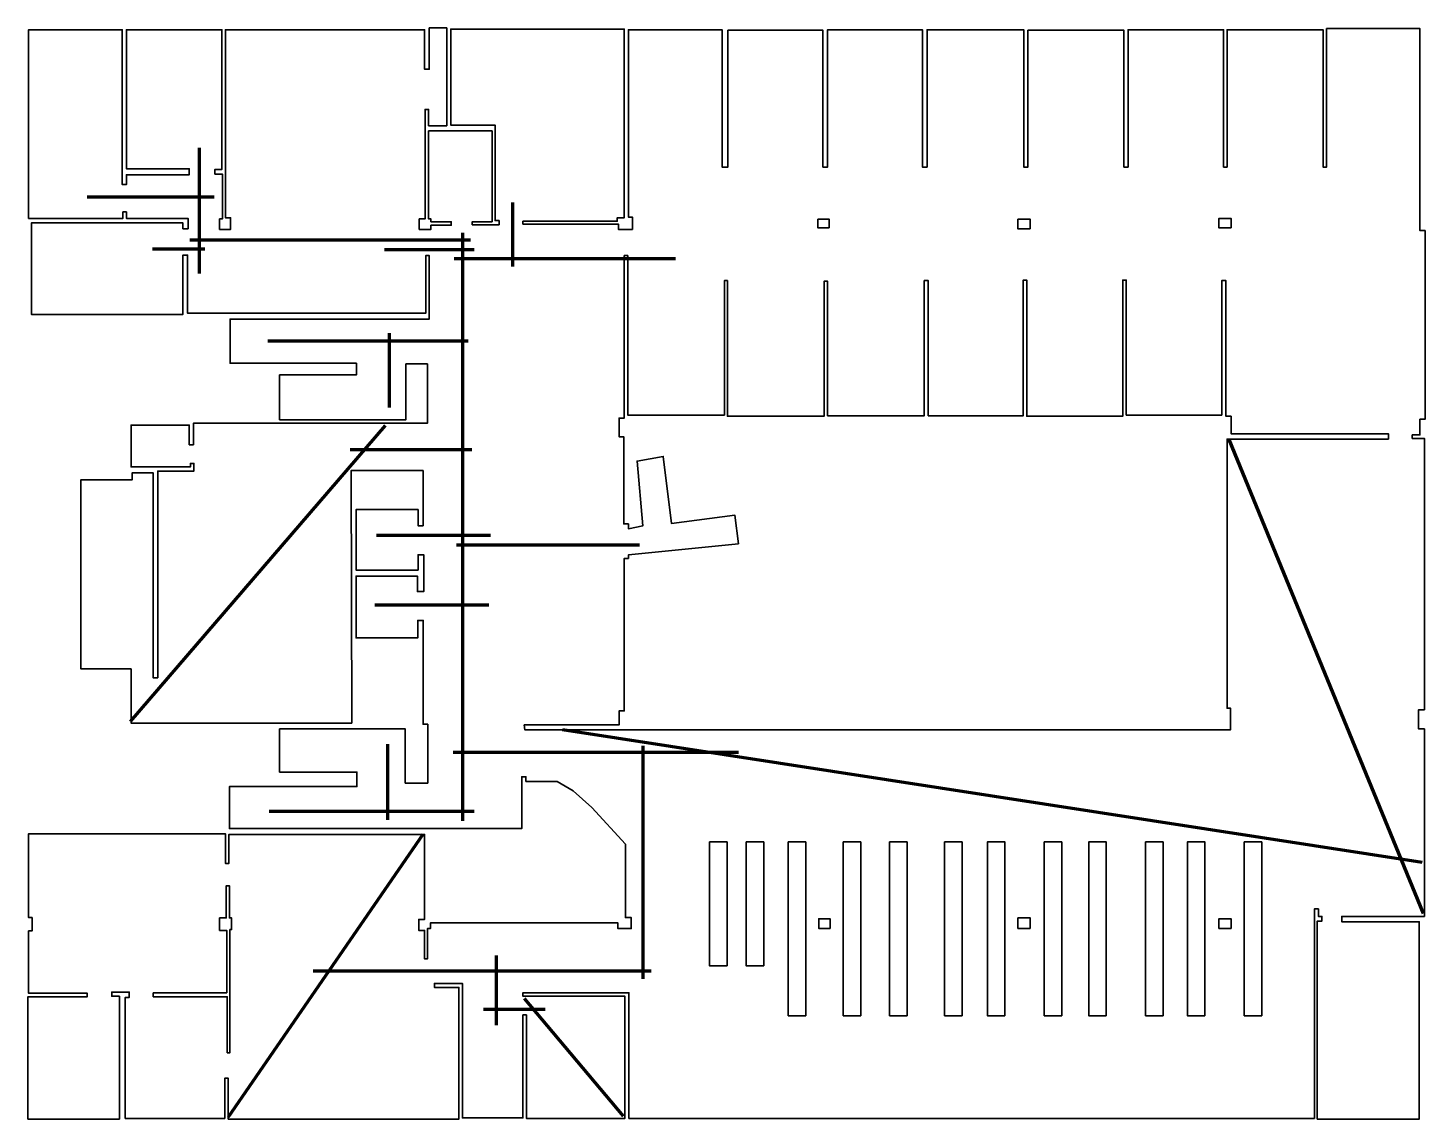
# Model space of a CAD drawing. Header units: inches. Extents: x 63 to 345, y 56 to 276.
import ezdxf

# ---------------------------------------------------------------- set-up
doc = ezdxf.new("R2010")
doc.units = ezdxf.units.IN
doc.header["$MEASUREMENT"] = 0
doc.layers.add('Layer 2', color=7, linetype='Continuous')
doc.layers.add('Layer 3', color=7, linetype='Continuous')

msp = doc.modelspace()

# ---------------------------------------------------------------- linework, layer by layer
at = {"layer": 'Layer 2', "color": 1, "lineweight": 35}
for points in [[(127.98, 135.91), (127.8, 186.93), (142.35, 186.93), (142.35, 175.77), (141.32, 175.77), (141.32, 179.06), (128.82, 179.06), (128.82, 166.83), (141.32, 166.83), (141.32, 169.92), (142.49, 169.92), (142.49, 162.48), (141.21, 162.48), (141.21, 165.61), (128.82, 165.61), (128.82, 153.12), (141.26, 153.12), (141.26, 156.68), (142.38, 156.68), (142.35, 135.71), (143.29, 135.71), (143.29, 123.82), (138.76, 123.82), (138.76, 134.74), (113.36, 134.74), (113.36, 126.04), (129, 126.04), (129, 123.1), (103.25, 123.1), (103.25, 114.63), (162.28, 114.63), (162.28, 125.1), (163.1, 125.1), (163.1, 124.16), (169.45, 124.16), (172.63, 122.28), (176.39, 118.87), (183.21, 111.46), (183.21, 96.64), (184.39, 96.64), (184.39, 94.41), (181.68, 94.41), (181.68, 95.58), (143.82, 95.58), (143.82, 94.41), (143.23, 94.41), (143.23, 88.29), (142.64, 88.29), (142.64, 94.06), (141.46, 94.06), (141.46, 96.29), (142.64, 96.29), (142.64, 113.46), (103.13, 113.46), (103.13, 107.58), (102.42, 107.58), (102.42, 113.58), (62.68, 113.58), (62.68, 96.64), (63.38, 96.64), (63.38, 93.94), (62.68, 93.94), (62.68, 81.36), (74.55, 81.36), (74.55, 80.65), (62.56, 80.65), (62.56, 55.96), (81.02, 55.96), (81.02, 80.77), (79.49, 80.77), (79.49, 81.59), (83.02, 81.59), (83.02, 80.53), (82.2, 80.53), (82.2, 56.07), (102.31, 56.07), (102.31, 64.19), (103.01, 64.19), (103.01, 55.96), (149.58, 55.96), (149.58, 82.53), (144.64, 82.53), (144.64, 83.35), (150.28, 83.35), (150.28, 56.19), (162.51, 56.19), (162.51, 77), (163.22, 77), (163.22, 56.07), (183.09, 56.07), (183.09, 80.77), (162.51, 80.77), (162.51, 81.47), (183.91, 81.47), (183.91, 56.07), (322.32, 56.07), (322.32, 98.41), (323.14, 98.41), (323.14, 96.88), (323.85, 96.88), (323.85, 95.94), (322.91, 95.94), (322.91, 55.96), (343.49, 55.96), (343.49, 95.82), (327.85, 95.82), (327.85, 96.88), (344.55, 96.88), (344.55, 134.74), (343.37, 134.74), (343.37, 138.62), (344.55, 138.62), (344.55, 193.42), (342.08, 193.42), (342.08, 194.13), (343.61, 194.13), (343.61, 197.3), (344.66, 197.3), (344.66, 235.4), (343.61, 235.4), (343.61, 276.21), (324.79, 276.21), (324.79, 248.22), (324.09, 248.22), (324.09, 275.97), (304.68, 275.97), (304.68, 248.22), (303.98, 248.22), (303.98, 275.97), (284.69, 275.97), (284.69, 248.22), (283.87, 248.22), (283.87, 275.85), (264.47, 275.85), (264.47, 248.22), (263.64, 248.22), (263.64, 275.97), (244.12, 275.97), (244.12, 248.22), (243.18, 248.22), (243.18, 275.97), (224.01, 275.97), (224.01, 248.22), (223.07, 248.22), (223.07, 275.85), (203.91, 275.85), (203.91, 248.22), (202.73, 248.22), (202.73, 275.97), (183.8, 275.97), (183.8, 238.11), (184.62, 238.11), (184.62, 235.64), (181.8, 235.64), (181.8, 236.7), (162.51, 236.7), (162.51, 237.28), (181.56, 237.28), (181.56, 237.99), (182.97, 237.99), (182.97, 276.09), (147.93, 276.09), (147.93, 256.69), (156.87, 256.69), (156.87, 237.4), (157.69, 237.4), (157.69, 236.58), (152.28, 236.58), (152.28, 237.17), (156.28, 237.17), (156.28, 255.51), (143.46, 255.51), (143.46, 237.75), (143.93, 237.75), (143.93, 237.17), (148.05, 237.17), (148.05, 236.46), (143.93, 236.46), (143.93, 235.64), (141.58, 235.64), (141.58, 237.75), (142.76, 237.75), (142.76, 259.86), (143.46, 259.86), (143.46, 256.57), (147.11, 256.57), (147.11, 276.32), (143.58, 276.32), (143.58, 267.98), (142.64, 267.98), (142.64, 275.97), (102.42, 275.97), (102.42, 237.99), (103.48, 237.99), (103.48, 235.64), (101.25, 235.64), (101.25, 237.75), (101.84, 237.75), (101.84, 246.81), (100.31, 246.81), (100.31, 247.75), (101.72, 247.75), (101.72, 275.97), (82.43, 275.97), (82.43, 247.87), (95.13, 247.87), (95.13, 246.69), (82.43, 246.69), (82.43, 244.69), (81.61, 244.69), (81.61, 275.97), (62.68, 275.97), (62.68, 237.87), (81.73, 237.87), (81.73, 239.17), (82.43, 239.17), (82.43, 237.87), (94.9, 237.87), (94.9, 235.76), (93.84, 235.76), (93.84, 236.93), (63.26, 236.93), (63.26, 218.47), (93.84, 218.47), (93.84, 230.46), (94.78, 230.46), (94.78, 218.7), (142.88, 218.7), (142.88, 230.35), (143.58, 230.35), (143.58, 217.53), (103.36, 217.53), (103.36, 208.59), (128.88, 208.59), (128.88, 206.24), (113.36, 206.24), (113.36, 197.18), (138.88, 197.18), (138.88, 208.47), (143.23, 208.47), (143.23, 196.48), (95.96, 196.48), (95.96, 192.13), (95.13, 192.13), (95.13, 196.13), (83.37, 196.13), (83.37, 187.66), (95.37, 187.66), (95.37, 188.37), (96.07, 188.37), (96.07, 186.84), (88.78, 186.84), (88.78, 145.09), (87.84, 145.09), (87.84, 186.48), (83.61, 186.48), (83.61, 185.07), (73.26, 185.07), (73.26, 146.86), (83.37, 146.86), (83.37, 135.92), (127.98, 135.91)], [(224.37, 235.93), (222.07, 235.93), (222.07, 237.7), (224.37, 237.7), (224.37, 235.93)], [(264.94, 235.75), (262.47, 235.75), (262.47, 237.7), (264.94, 237.7), (264.94, 235.75)], [(305.51, 235.93), (303.04, 235.93), (303.04, 237.87), (305.51, 237.87), (305.51, 235.93)], [(162.75, 135.57), (181.92, 135.57), (181.92, 138.39), (182.97, 138.39), (182.97, 169.2), (183.8, 169.2), (183.8, 169.9), (206.02, 172.14), (205.32, 177.9), (192.5, 176.25), (190.85, 189.78), (185.56, 188.84), (186.74, 175.78), (183.8, 175.19), (183.8, 176.14), (182.86, 176.14), (182.86, 193.77), (181.92, 193.77), (181.92, 197.54), (182.97, 197.54), (182.97, 230.35), (183.68, 230.35), (183.68, 198.13), (203.2, 198.13), (203.2, 225.29), (203.79, 225.29), (203.79, 197.89), (223.31, 197.89), (223.31, 225.17), (224.01, 225.17), (224.01, 198.01), (243.53, 198.01), (243.53, 225.29), (244.36, 225.29), (244.36, 198.01), (263.53, 198.01), (263.53, 225.41), (264.23, 225.41), (264.23, 197.89), (283.63, 197.89), (283.63, 225.41), (284.34, 225.41), (284.34, 198.13), (303.62, 198.13), (303.62, 225.29), (304.45, 225.29), (304.45, 197.89), (305.51, 197.89), (305.51, 194.36), (337.26, 194.36), (337.26, 193.3), (304.68, 193.3), (304.68, 138.92), (305.41, 138.92), (305.41, 134.57), (162.86, 134.57), (162.75, 135.57)], [(203.73, 86.88), (200.2, 86.88), (200.2, 111.93), (203.73, 111.93), (203.73, 86.88)], [(211.14, 86.88), (207.61, 86.88), (207.61, 111.93), (211.14, 111.93), (211.14, 86.88)], [(219.6, 76.83), (216.08, 76.83), (216.08, 111.93), (219.6, 111.93), (219.6, 76.83)], [(230.72, 76.83), (227.19, 76.83), (227.19, 111.93), (230.72, 111.93), (230.72, 76.83)], [(240.07, 76.83), (236.54, 76.83), (236.54, 111.93), (240.07, 111.93), (240.07, 76.83)], [(251.18, 76.83), (247.65, 76.83), (247.65, 111.93), (251.18, 111.93), (251.18, 76.83)], [(259.82, 76.83), (256.29, 76.83), (256.29, 111.93), (259.82, 111.93), (259.82, 76.83)], [(271.29, 76.83), (267.76, 76.83), (267.76, 111.93), (271.29, 111.93), (271.29, 76.83)], [(280.28, 76.83), (276.75, 76.83), (276.75, 111.93), (280.28, 111.93), (280.28, 76.83)], [(291.75, 76.83), (288.22, 76.83), (288.22, 111.93), (291.75, 111.93), (291.75, 76.83)], [(300.21, 76.83), (296.69, 76.83), (296.69, 111.93), (300.21, 111.93), (300.21, 76.83)], [(311.68, 76.83), (308.15, 76.83), (308.15, 111.93), (311.68, 111.93), (311.68, 76.83)], [(87.87, 81.47), (102.7, 81.47), (102.7, 94.04), (101.25, 94.04), (101.25, 96.58), (102.61, 96.58), (102.61, 103.09), (103.24, 103.09), (103.24, 96.58), (103.69, 96.58), (103.69, 94.22), (103.33, 94.22), (103.33, 69.36), (102.79, 69.36), (102.79, 80.66), (87.87, 80.66), (87.87, 81.47)], [(224.54, 94.47), (222.25, 94.47), (222.25, 96.41), (224.54, 96.41), (224.54, 94.47)], [(264.94, 94.47), (262.47, 94.47), (262.47, 96.58), (264.94, 96.58), (264.94, 94.47)], [(305.51, 94.47), (303.04, 94.47), (303.04, 96.41), (305.51, 96.41), (305.51, 94.47)]]:
    msp.add_lwpolyline(points, dxfattribs=at)
at = {"layer": 'Layer 3', "color": 4, "lineweight": 106}
for points in [[(97.13, 252.1), (97.13, 226.7)], [(74.55, 242.22), (100.19, 242.22)], [(160.4, 241.05), (160.4, 228.11)], [(150.28, 234.93), (150.28, 116.16)], [(98.31, 231.64), (87.72, 231.64)], [(95.25, 233.52), (151.93, 233.52)], [(152.64, 231.52), (134.53, 231.52)], [(148.64, 229.76), (193.32, 229.76)], [(135.47, 214.71), (135.47, 199.65)], [(151.46, 213.06), (111.01, 213.06)], [(83.26, 136.27), (134.76, 196.01)], [(305.04, 193.19), (344.31, 97.47)], [(127.59, 191.19), (152.16, 191.19)], [(132.91, 173.91), (155.96, 173.91)], [(149.11, 171.9), (186.03, 171.9)], [(132.58, 159.83), (155.63, 159.83)], [(170.51, 134.63), (344.08, 107.81)], [(135.23, 116.4), (135.23, 131.69)], [(148.4, 130.04), (206.02, 130.04)], [(186.74, 131.33), (186.74, 84.3)], [(152.64, 118.04), (111.24, 118.04)], [(142.29, 113.46), (103.01, 56.31)], [(157.1, 89), (157.1, 74.89)], [(188.38, 85.82), (120.18, 85.82)], [(162.75, 80.3), (182.74, 56.54)], [(154.52, 78.18), (166.98, 78.18)]]:
    msp.add_lwpolyline(points, dxfattribs=at)

doc.saveas('drawing.dxf')
